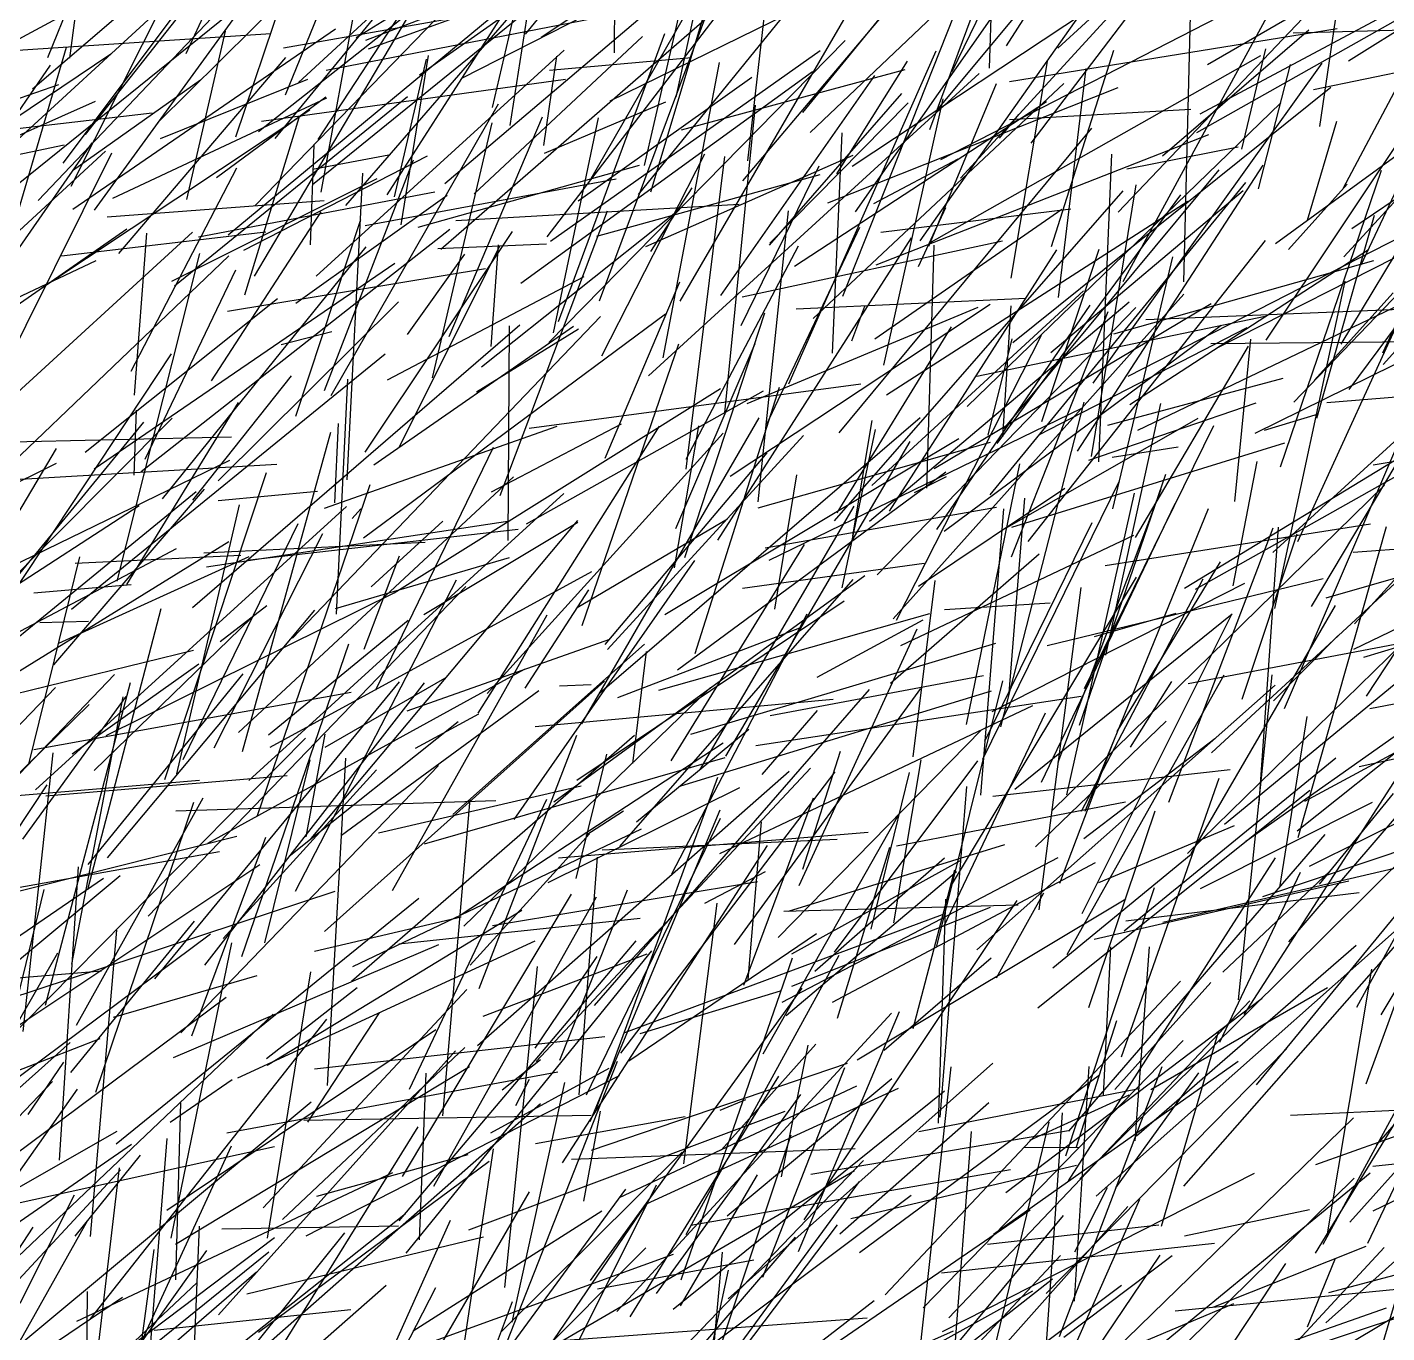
# Model space of a CAD drawing. Header units: metres. Extents: x 0 to 1019, y 0 to 619.
# Drawn here: x 171.8 to 253.4, y 483.9 to 562.3 of the extents above; entities that cross this region are included whole.
import ezdxf

# ---------------------------------------------------------------- set-up
doc = ezdxf.new("R2010")
doc.units = ezdxf.units.M

msp = doc.modelspace()

# ---------------------------------------------------------------- linework, layer by layer
at = {"color": 86}
for p, q in [((227.354, 559.64), (236.794, 579.263)), ((217.872, 547.955), (233.007, 557.835)), ((247.533, 548.952), (251.069, 552.88)), ((158.363, 539.972), (175.937, 548.29)), ((225.084, 534.369), (227.015, 535.326)), ((180.716, 489.231), (198.371, 499.896)), ((197.003, 476.174), (199.802, 494.962))]:
    msp.add_line(p, q, dxfattribs=at)
at = {"color": 2}
for p, q in [((173.035, 560.481), (180.304, 578.498)), ((241.3, 528.621), (260.029, 540.029)), ((210.503, 511.472), (218.636, 527.087)), ((208.178, 518.084), (208.983, 524.826)), ((192.9, 513.924), (205.072, 516.745)), ((189.204, 492.115), (198.285, 494.61))]:
    msp.add_line(p, q, dxfattribs=at)
at = {"color": 157}
for p, q in [((207.074, 560.756), (207.099, 575.734)), ((187.305, 558.236), (193.815, 574.243)), ((189.459, 552.403), (191.949, 566.002)), ((228.244, 539.531), (247.088, 557.761)), ((184.811, 548.924), (195.85, 554.579)), ((168.471, 523.404), (181.956, 534.42)), ((237.777, 508.639), (251.78, 510.352)), ((185.298, 480.181), (195.279, 496.273))]:
    msp.add_line(p, q, dxfattribs=at)
at = {"color": 177}
for p, q in [((189.284, 555.556), (202.083, 575.128)), ((245.622, 498.809), (254.653, 509.78))]:
    msp.add_line(p, q, dxfattribs=at)
at = {"color": 199}
for p, q in [((249.432, 556.337), (252.22, 575.284)), ((176.6, 550.92), (189.626, 551.901)), ((251.175, 540.543), (255.912, 546.92)), ((207.278, 522.054), (218.195, 526.237)), ((189.058, 499.754), (206.496, 501.707))]:
    msp.add_line(p, q, dxfattribs=at)
at = {"color": 236}
for p, q in [((181.354, 560.732), (187.796, 574.69)), ((251.423, 530.783), (266.98, 531.897)), ((194.568, 488.69), (209.311, 506.843)), ((200.92, 484.544), (204.094, 498.947))]:
    msp.add_line(p, q, dxfattribs=at)
at = {"color": 40}
for p, q in [((199.735, 557.487), (203.607, 573.977)), ((251.513, 526.473), (267.416, 544.132)), ((183.271, 533.875), (189.226, 534.439)), ((242.257, 510.591), (252.592, 515.763))]:
    msp.add_line(p, q, dxfattribs=at)
at = {"color": 186}
for p, q in [((179.625, 556.57), (196.742, 573.481)), ((181.389, 551.96), (183.717, 562.058)), ((232.547, 537.832), (245.066, 544.278)), ((175.436, 510.519), (179.854, 527.408)), ((232.668, 478.517), (233.972, 497.127))]:
    msp.add_line(p, q, dxfattribs=at)
at = {"color": 162}
for p, q in [((202.662, 561.697), (220.36, 573.533)), ((175.853, 551.327), (188.313, 568.493)), ((186.683, 555.616), (194.378, 565.01)), ((194.258, 550.442), (195.898, 560.61)), ((216.39, 549.344), (224.698, 557.758)), ((232.988, 486.262), (247.447, 500.972))]:
    msp.add_line(p, q, dxfattribs=at)
at = {"color": 14}
for p, q in [((215.075, 554.286), (217.241, 573.286)), ((166.686, 560.62), (186.429, 561.924)), ((240.353, 515.772), (246.616, 532.253)), ((211.37, 489.82), (220.566, 506.578))]:
    msp.add_line(p, q, dxfattribs=at)
at = {"color": 8}
for p, q in [((226.001, 556.169), (232.417, 573.41)), ((221.546, 551.223), (234.277, 569.388)), ((177.201, 529.042), (182.176, 548.706)), ((229.195, 518.354), (237.397, 535.074)), ((242.908, 518.742), (258.826, 533.421)), ((237.253, 520.01), (243.457, 530.207)), ((176.629, 512.43), (189.072, 527.298)), ((176.613, 478.922), (184.077, 495.144))]:
    msp.add_line(p, q, dxfattribs=at)
at = {"color": 93}
for p, q in [((230.603, 561.194), (238.551, 573.603)), ((216.216, 538.477), (221.81, 550.303)), ((191.999, 531.647), (210.126, 545.086)), ((181.177, 518.339), (188.07, 532.505)), ((215.989, 500.66), (224.235, 515.217)), ((239.988, 508.57), (254.514, 511.946))]:
    msp.add_line(p, q, dxfattribs=at)
at = {"color": 76}
msp.add_line((233.695, 561.049), (247.596, 573.793), dxfattribs=at)
at = {"color": 243}
for p, q in [((172.116, 558.611), (188.364, 572.514)), ((196.77, 496.933), (198.393, 515.95))]:
    msp.add_line(p, q, dxfattribs=at)
at = {"color": 191}
for p, q in [((174.356, 560.443), (176.013, 573.121)), ((221.78, 488.735), (236.194, 499.402))]:
    msp.add_line(p, q, dxfattribs=at)
at = {"color": 82}
for p, q in [((232.093, 555.335), (245.121, 572.501)), ((227.855, 553.245), (243.237, 570.031)), ((242.239, 557.106), (262.226, 567.801)), ((230.387, 532.117), (242.109, 538.837)), ((236.162, 510.948), (244.293, 514.379)), ((243.59, 505.555), (250.026, 511.626)), ((164.693, 480.012), (177.414, 493.699))]:
    msp.add_line(p, q, dxfattribs=at)
at = {"color": 189}
for p, q in [((208.861, 554), (212.984, 571.896)), ((210.101, 527.036), (227.738, 537.617))]:
    msp.add_line(p, q, dxfattribs=at)
at = {"color": 183}
for p, q in [((229.587, 559.851), (229.972, 571.546)), ((206.001, 549.751), (219.412, 553.455)), ((183.387, 525.42), (186.197, 527.584))]:
    msp.add_line(p, q, dxfattribs=at)
at = {"color": 47}
for p, q in [((173.963, 554.143), (186.735, 571.152)), ((190.284, 533.737), (190.492, 538.508)), ((204.496, 494.331), (221.518, 494.972))]:
    msp.add_line(p, q, dxfattribs=at)
at = {"color": 121}
for p, q in [((184.33, 555.713), (189.527, 571.157)), ((226.425, 532.153), (235.623, 545.611)), ((207.38, 513.115), (221.407, 529.14)), ((207.694, 501.937), (226.762, 509.035)), ((202.445, 482.571), (221.471, 493.654)), ((233.767, 475.791), (251.484, 493.199))]:
    msp.add_line(p, q, dxfattribs=at)
at = {"color": 195}
for p, q in [((185.486, 551.595), (204.043, 570.741)), ((209.574, 476.027), (220.458, 490.397))]:
    msp.add_line(p, q, dxfattribs=at)
at = {"color": 17}
for p, q in [((190.933, 551.591), (207.534, 570.757)), ((249.862, 489.73), (252.549, 505.744)), ((158.067, 494.521), (176.194, 501.586)), ((200.316, 498.49), (202.633, 500.325))]:
    msp.add_line(p, q, dxfattribs=at)
at = {"color": 65}
for p, q in [((201.733, 561.878), (209.058, 570.914)), ((182.08, 549.717), (196.281, 552.412)), ((244.317, 533.819), (245.283, 543.57)), ((180.19, 491.272), (196.346, 502.125))]:
    msp.add_line(p, q, dxfattribs=at)
at = {"color": 180}
for p, q in [((214.783, 553.083), (229.96, 571.068)), ((192.452, 528.71), (196.769, 532.642)), ((202.31, 500.999), (206.021, 506.506)), ((203.591, 483.426), (222.233, 484.804))]:
    msp.add_line(p, q, dxfattribs=at)
at = {"color": 117}
for p, q in [((218.371, 557.177), (230.065, 571.479)), ((174.544, 551.377), (190.315, 562.21)), ((230.767, 522.338), (231.704, 534.03)), ((182.472, 505.98), (195.668, 522.944)), ((234.046, 483.657), (240.553, 488.542))]:
    msp.add_line(p, q, dxfattribs=at)
at = {"color": 30}
for p, q in [((250.839, 552.65), (260.762, 571.372)), ((178.25, 540.202), (178.99, 549.935)), ((158.917, 520.87), (178.534, 533.577)), ((233.046, 525.179), (249.625, 529.192)), ((211.073, 487.099), (217.765, 506.424)), ((226.702, 487.521), (243.105, 489.292))]:
    msp.add_line(p, q, dxfattribs=at)
at = {"color": 184}
for p, q in [((191.557, 561.684), (205.245, 570.16)), ((163.277, 545.571), (173.206, 560.031)), ((238.011, 539.646), (252.351, 548.959)), ((168.209, 533.56), (183.912, 548.576)), ((200.689, 531.475), (200.773, 544.375))]:
    msp.add_line(p, q, dxfattribs=at)
at = {"color": 107}
for p, q in [((166.534, 559.025), (186.103, 569.604)), ((189.763, 559.725), (209.154, 563.478)), ((244.548, 503.896), (246.555, 523.414)), ((211.05, 516.748), (229.707, 522.454)), ((188.559, 513.683), (189.695, 519.845)), ((223.261, 500.875), (229.688, 506.422))]:
    msp.add_line(p, q, dxfattribs=at)
at = {"color": 1}
for p, q in [((196.888, 552.913), (216.1, 569.228)), ((214.671, 544.391), (219.365, 553.978)), ((243.422, 501.355), (248.27, 511.575)), ((213.424, 497.27), (214.961, 497.913))]:
    msp.add_line(p, q, dxfattribs=at)
at = {"color": 129}
for p, q in [((164.471, 549.357), (184.468, 567.704)), ((236.154, 536.203), (236.926, 554.683)), ((235.152, 509.095), (244.132, 527.051)), ((197.369, 515.041), (208.867, 525.251)), ((187.779, 481.883), (193.365, 486.773))]:
    msp.add_line(p, q, dxfattribs=at)
at = {"color": 36}
for p, q in [((174.436, 552.751), (181.858, 567.505)), ((195.36, 559.451), (204.054, 565.56)), ((164.16, 509.966), (177.036, 523.439)), ((172.201, 518.942), (191.254, 522.382))]:
    msp.add_line(p, q, dxfattribs=at)
at = {"color": 228}
for p, q in [((197.951, 559.271), (214.763, 567.842)), ((248.522, 515.826), (263.79, 524.079))]:
    msp.add_line(p, q, dxfattribs=at)
at = {"color": 130}
for p, q in [((208.508, 552.258), (221.421, 568.158)), ((163.175, 540.048), (177.784, 550.192)), ((199.687, 534.403), (207.491, 538.486)), ((248.676, 484.271), (250.362, 488.39)), ((239.098, 480.381), (253.427, 485.417))]:
    msp.add_line(p, q, dxfattribs=at)
at = {"color": 152}
for p, q in [((251.912, 548.042), (261.123, 567.661)), ((226.427, 507.129), (230.382, 523.066)), ((194.756, 498.545), (203.015, 515.956)), ((217.381, 502.958), (227.61, 511.6)), ((200.844, 475.235), (209.599, 492.794))]:
    msp.add_line(p, q, dxfattribs=at)
at = {"color": 132}
for p, q in [((185.457, 547.346), (197.265, 567.314)), ((233.361, 515.293), (253.301, 534.802)), ((172.201, 528.341), (178.051, 528.839)), ((226.885, 527.343), (233.24, 527.75)), ((241.265, 492.709), (254.286, 507.531))]:
    msp.add_line(p, q, dxfattribs=at)
at = {"color": 242}
for p, q in [((188.089, 558.985), (197.213, 567.376)), ((230.265, 520.302), (235.263, 539.79)), ((173.699, 525.319), (185.133, 530.515))]:
    msp.add_line(p, q, dxfattribs=at)
at = {"color": 122}
for p, q in [((192.14, 561.532), (206.898, 567.21)), ((238.965, 544.744), (256.825, 545.484)), ((186.171, 500.373), (191.607, 504.636))]:
    msp.add_line(p, q, dxfattribs=at)
at = {"color": 94}
for p, q in [((218.814, 555.985), (230.284, 566.86)), ((207.452, 479.112), (222.03, 494.263))]:
    msp.add_line(p, q, dxfattribs=at)
at = {"color": 234}
for p, q in [((237.305, 551.194), (252.332, 566.977)), ((187.925, 545.729), (197.013, 552.218)), ((238.331, 495.431), (239.194, 507.092)), ((239.301, 482.698), (252.439, 493.512))]:
    msp.add_line(p, q, dxfattribs=at)
at = {"color": 220}
for p, q in [((250.872, 548.522), (267.657, 566.801)), ((220.412, 553.505), (224.665, 560.26)), ((163.596, 555.332), (179.316, 557.154)), ((227.241, 510.682), (238.405, 529.278)), ((199.284, 480.993), (207.746, 492.527)), ((224.93, 479.963), (234.031, 490.956))]:
    msp.add_line(p, q, dxfattribs=at)
at = {"color": 176}
for p, q in [((170.745, 552.469), (187.375, 565.916)), ((219.889, 551.762), (237.305, 558.692)), ((206.658, 524.944), (218.411, 537.787)), ((174.474, 506.052), (177.575, 522.096))]:
    msp.add_line(p, q, dxfattribs=at)
at = {"color": 72}
for p, q in [((200.81, 556.398), (202.281, 565.916)), ((205.51, 552.941), (211.219, 562.857)), ((206.31, 542.568), (212.498, 554.69)), ((201.712, 522.625), (205.526, 528.512)), ((174.534, 479.924), (182.018, 486.928))]:
    msp.add_line(p, q, dxfattribs=at)
at = {"color": 104}
for p, q in [((210.771, 558.109), (212.553, 566.325)), ((172.896, 503.583), (178.002, 522.954)), ((181.695, 501.743), (186.126, 513.673)), ((185.692, 483.941), (199.544, 494.224))]:
    msp.add_line(p, q, dxfattribs=at)
at = {"color": 5}
for p, q in [((221.332, 553.967), (239.37, 565.886)), ((253.216, 542.049), (265.614, 555.773)), ((182.656, 513.319), (201.657, 523.763)), ((167.863, 490.955), (186.659, 495.097))]:
    msp.add_line(p, q, dxfattribs=at)
at = {"color": 13}
for p, q in [((242.685, 560.067), (253.009, 566.038)), ((235.549, 536.299), (245.603, 539.744))]:
    msp.add_line(p, q, dxfattribs=at)
at = {"color": 95}
for p, q in [((188.931, 552.855), (204.764, 565.701)), ((248.917, 527.517), (254.636, 537.085)), ((202.315, 520.318), (220.2, 521.953))]:
    msp.add_line(p, q, dxfattribs=at)
at = {"color": 159}
for p, q in [((192.294, 561.001), (204.57, 565.448)), ((233.727, 546.07), (235.4, 559.821))]:
    msp.add_line(p, q, dxfattribs=at)
at = {"color": 164}
for p, q in [((193.419, 552.233), (201.683, 565.133)), ((242.044, 555.977), (254.284, 562.894)), ((184.983, 486.253), (199.202, 489.67))]:
    msp.add_line(p, q, dxfattribs=at)
at = {"color": 140}
for p, q in [((203.028, 549.721), (215.296, 565.757)), ((246.092, 538.112), (249.349, 539.094)), ((233.712, 518.17), (239.9, 534.558)), ((206.336, 512.919), (220.441, 513.556))]:
    msp.add_line(p, q, dxfattribs=at)
at = {"color": 201}
for p, q in [((206.812, 557.88), (222.708, 565.682)), ((246.753, 549.306), (265.287, 562.817)), ((230.885, 547.225), (233.061, 560.245))]:
    msp.add_line(p, q, dxfattribs=at)
at = {"color": 116}
for p, q in [((220.785, 546.153), (228.457, 565.549)), ((213.457, 546.185), (222.697, 559.402)), ((183.821, 545.247), (199.323, 547.824)), ((210.749, 532.201), (215.521, 543.307)), ((174.676, 489.707), (178.611, 494.579))]:
    msp.add_line(p, q, dxfattribs=at)
at = {"color": 245}
for p, q in [((237.608, 547.043), (247.478, 565.182)), ((239.284, 498.511), (249.878, 504.641)), ((161.425, 479.53), (174.824, 498.545))]:
    msp.add_line(p, q, dxfattribs=at)
at = {"color": 77}
for p, q in [((251.144, 560.293), (258.709, 565.026)), ((225.321, 547.944), (226.959, 551.481))]:
    msp.add_line(p, q, dxfattribs=at)
at = {"color": 248}
for p, q in [((172.462, 551.907), (184.843, 564.922)), ((225.817, 534.627), (226.256, 549.216)), ((211.908, 524.695), (216.968, 540.682)), ((247.306, 521.4), (255.576, 540.728)), ((189.695, 519.068), (196.88, 523.207)), ((170.521, 503.908), (190.298, 510.429))]:
    msp.add_line(p, q, dxfattribs=at)
at = {"color": 128}
for p, q in [((175.312, 555.855), (182.155, 564.567)), ((232.564, 478.236), (238.607, 491.926))]:
    msp.add_line(p, q, dxfattribs=at)
at = {"color": 209}
msp.add_line((185.699, 556.04), (196.527, 564.616), dxfattribs=at)
at = {"color": 230}
for p, q in [((196.65, 548.98), (214.892, 564.862)), ((210.854, 523.727), (226.975, 535.614)), ((228.835, 506.911), (246.737, 522.806)), ((215.551, 519.171), (235.087, 522.139)), ((226.626, 496.866), (228.234, 516.72)), ((190.599, 472.792), (201.973, 492.365)), ((191.94, 481.872), (210.605, 488.635)), ((179.431, 484.064), (191.246, 485.304))]:
    msp.add_line(p, q, dxfattribs=at)
at = {"color": 103}
for p, q in [((206.173, 545.873), (212.995, 564.157)), ((187.737, 525.615), (206.223, 544.925)), ((225.326, 528.743), (234.112, 534.62)), ((229.297, 519.425), (235.751, 532.554)), ((253.108, 503.001), (263.667, 520.674))]:
    msp.add_line(p, q, dxfattribs=at)
at = {"color": 119}
for p, q in [((209.243, 552.412), (212.863, 564.486)), ((226.669, 554.36), (246.13, 564.356)), ((203.166, 559.726), (211.684, 560.49)), ((166.836, 520.872), (183.902, 531.426)), ((212.643, 478.012), (232.022, 491.295))]:
    msp.add_line(p, q, dxfattribs=at)
at = {"color": 61}
msp.add_line((225.431, 549.471), (235.884, 564.295), dxfattribs=at)
at = {"color": 168}
for p, q in [((183.872, 549.835), (200.83, 563.868)), ((194.134, 537.085), (200.2, 549.204)), ((170.993, 502.182), (185.769, 512.025)), ((160.88, 500.579), (176.383, 511.217)), ((188.603, 471.412), (197.213, 490.675))]:
    msp.add_line(p, q, dxfattribs=at)
at = {"color": 231}
for p, q in [((187.185, 561.056), (200.841, 563.463)), ((203.415, 543.959), (206.104, 556.855)), ((178.225, 535.401), (178.363, 539.302)), ((204.822, 527.468), (213.862, 532.79)), ((174.693, 530.126), (184.641, 530.596)), ((234.34, 493.033), (246.758, 512.432)), ((189.058, 506.822), (197.861, 508.884))]:
    msp.add_line(p, q, dxfattribs=at)
at = {"color": 237}
for p, q in [((211.006, 545.862), (221.262, 563.472)), ((229.066, 516.196), (230.453, 533.393))]:
    msp.add_line(p, q, dxfattribs=at)
at = {"color": 66}
for p, q in [((241.258, 547.005), (241.669, 563.813)), ((186.387, 519.065), (205.699, 529.627)), ((247.567, 507.386), (263.532, 525.986)), ((162.632, 475.733), (172.162, 490.249))]:
    msp.add_line(p, q, dxfattribs=at)
at = {"color": 238}
for p, q in [((226.495, 557.394), (231.428, 563.304)), ((162.32, 550.947), (176.816, 560.696))]:
    msp.add_line(p, q, dxfattribs=at)
at = {"color": 149}
for p, q in [((246.192, 543.512), (259.182, 562.959)), ((183.276, 535.067), (194.094, 545.81)), ((172.307, 516.513), (190.975, 533.533)), ((199.645, 495.914), (206.751, 499.809))]:
    msp.add_line(p, q, dxfattribs=at)
at = {"color": 208}
for p, q in [((198.635, 552.307), (208.751, 561.746)), ((198.783, 540.413), (204.904, 544.187)), ((189.827, 498.76), (190.927, 518.409)), ((252.626, 491.23), (257.779, 493.744))]:
    msp.add_line(p, q, dxfattribs=at)
at = {"color": 197}
for p, q in [((203.705, 544.638), (210.098, 561.918)), ((229.782, 516.135), (244.048, 517.734)), ((228.177, 483.086), (233.368, 487.148))]:
    msp.add_line(p, q, dxfattribs=at)
at = {"color": 41}
for p, q in [((230.783, 559.038), (250.472, 562.221)), ((188.821, 549.229), (189.036, 555.238)), ((222.639, 551.709), (227.709, 554.402)), ((224.011, 526.703), (232.706, 543.818)), ((232.7, 516.981), (240.729, 533.707))]:
    msp.add_line(p, q, dxfattribs=at)
at = {"color": 9}
for p, q in [((239.966, 554.586), (248.759, 562.152)), ((226.269, 535.797), (242.894, 545.713)), ((169.614, 526.294), (180.461, 542.681)), ((225.421, 482.899), (227.278, 499.884))]:
    msp.add_line(p, q, dxfattribs=at)
at = {"color": 202}
for p, q in [((247.829, 561.958), (262.548, 562.388)), ((190.376, 527.053), (191.047, 541.167))]:
    msp.add_line(p, q, dxfattribs=at)
at = {"color": 233}
for p, q in [((251.338, 550.218), (269.1, 562.276)), ((218.86, 493.429), (234.321, 496.06))]:
    msp.add_line(p, q, dxfattribs=at)
at = {"color": 169}
for p, q in [((170.112, 547.413), (174.171, 561.107)), ((219.237, 523.282), (225.601, 526.715)), ((221.642, 500.306), (237.765, 509.958))]:
    msp.add_line(p, q, dxfattribs=at)
at = {"color": 53}
msp.add_line((189.152, 547.359), (204.04, 560.932), dxfattribs=at)
at = {"color": 46}
msp.add_line((203.124, 543.377), (220.921, 561.503), dxfattribs=at)
at = {"color": 45}
for p, q in [((203.222, 549.449), (219.424, 560.902)), ((230.98, 543.381), (250.085, 558.709)), ((248.094, 531.417), (256.44, 549.672)), ((201.148, 497.561), (201.958, 499.145))]:
    msp.add_line(p, q, dxfattribs=at)
at = {"color": 98}
for p, q in [((233.306, 549.142), (237.044, 560.933)), ((214.019, 535.347), (229.632, 545.683)), ((249.853, 539.759), (259.529, 540.583)), ((168.173, 477.69), (175.436, 490.678))]:
    msp.add_line(p, q, dxfattribs=at)
at = {"color": 24}
for p, q in [((244.737, 554.97), (246.186, 561.01)), ((195.285, 550.295), (208.562, 554.029)), ((169.444, 535.052), (186.797, 536.058)), ((163.439, 509.242), (183.353, 512.812)), ((181.531, 475.5), (182.149, 490.313))]:
    msp.add_line(p, q, dxfattribs=at)
at = {"color": 216}
for p, q in [((177.3, 548.709), (187.335, 560.487)), ((220.151, 542.73), (220.745, 555.961)), ((177.78, 528.842), (184.484, 539.776)), ((224.011, 513.151), (237.761, 515.787))]:
    msp.add_line(p, q, dxfattribs=at)
at = {"color": 205}
for p, q in [((193.852, 552.125), (195.78, 560.374)), ((225.967, 549.339), (245.883, 560.607)), ((205.354, 513.782), (207.619, 515.253)), ((188.559, 489.727), (207.369, 499.363))]:
    msp.add_line(p, q, dxfattribs=at)
at = {"color": 78}
for p, q in [((202.819, 555.193), (203.613, 560.569)), ((172.688, 546.658), (188.774, 557.338)), ((249.077, 541.094), (253.831, 546.359)), ((163.194, 521.44), (180.517, 538.823)), ((244.209, 528.758), (245.655, 536.218)), ((175.826, 517.664), (185.279, 526.844)), ((237.52, 500.478), (243.386, 517.21)), ((232.019, 495.474), (237.973, 498.189)), ((162.628, 487.715), (177.211, 496.015)), ((231.652, 495.043), (234.963, 495.061))]:
    msp.add_line(p, q, dxfattribs=at)
at = {"color": 85}
for p, q in [((209.995, 542.45), (213.381, 560.178)), ((226.763, 483.982), (245.493, 493.495)), ((231.634, 482.35), (237.523, 486.772))]:
    msp.add_line(p, q, dxfattribs=at)
at = {"color": 16}
for p, q in [((217.535, 540.895), (226.381, 560.878)), ((159.947, 552.271), (174.017, 555.241)), ((201.95, 538.219), (221.851, 540.884)), ((175.915, 498.353), (181.808, 515.766))]:
    msp.add_line(p, q, dxfattribs=at)
at = {"color": 108}
for p, q in [((235.821, 540.929), (249.561, 560.143)), ((215.69, 533.449), (229.656, 537.378)), ((220.274, 506.771), (228.881, 518.251)), ((180.724, 515.242), (199.934, 515.864))]:
    msp.add_line(p, q, dxfattribs=at)
at = {"color": 246}
for p, q in [((249.047, 558.559), (258.461, 560.518)), ((222.835, 529.424), (238.376, 545.472)), ((205.394, 498.204), (213.437, 514.804))]:
    msp.add_line(p, q, dxfattribs=at)
at = {"color": 109}
for p, q in [((201.45, 546.939), (218.954, 559.645)), ((182.578, 529.902), (200.777, 532.662)), ((196.228, 492.71), (205.994, 510.097)), ((237.119, 498.518), (242.874, 504.937)), ((200.292, 483.991), (211.126, 494.748))]:
    msp.add_line(p, q, dxfattribs=at)
at = {"color": 229}
for p, q in [((204.878, 551.882), (215.312, 559.298)), ((222.786, 548.036), (242.766, 555.86)), ((203.42, 515.801), (222.101, 529.377)), ((249.783, 484.5), (265.82, 498.902))]:
    msp.add_line(p, q, dxfattribs=at)
at = {"color": 81}
for p, q in [((209.108, 541.377), (228.97, 559.519)), ((230.56, 492.341), (245.958, 504)), ((188.405, 496.678), (205.666, 496.981)), ((211.266, 476.55), (217.674, 495.807)), ((243.06, 485.475), (252.21, 489.122))]:
    msp.add_line(p, q, dxfattribs=at)
at = {"color": 101}
for p, q in [((211.083, 556.148), (224.53, 559.758)), ((221.376, 531.754), (222.542, 538.694)), ((172.568, 526.567), (175.486, 526.641)), ((225.347, 495.995), (238.565, 498.577))]:
    msp.add_line(p, q, dxfattribs=at)
at = {"color": 156}
for p, q in [((245.743, 552.604), (247.652, 560.061)), ((233.271, 542.763), (244.816, 552.502)), ((247.02, 510.644), (248.653, 520.908)), ((173.295, 475.817), (182.597, 488.853))]:
    msp.add_line(p, q, dxfattribs=at)
at = {"color": 170}
msp.add_line((157.835, 553.404), (173.7, 558.857), dxfattribs=at)
at = {"color": 124}
for p, q in [((174.526, 553.704), (182.215, 559.147)), ((221.32, 543.476), (222.098, 545.545)), ((192.036, 524.958), (194.152, 530.568)), ((161.869, 500.041), (172.994, 516.804))]:
    msp.add_line(p, q, dxfattribs=at)
at = {"color": 83}
for p, q in [((179.801, 555.615), (188.647, 559.183)), ((237.839, 553.797), (244.513, 555.116)), ((198.84, 501.157), (217.558, 517.624))]:
    msp.add_line(p, q, dxfattribs=at)
at = {"color": 193}
for p, q in [((185.874, 556.662), (204.122, 559.184)), ((236.569, 524.606), (239.876, 539.712)), ((238.054, 519.066), (240.527, 523.021)), ((200.477, 486.623), (202.45, 505.905))]:
    msp.add_line(p, q, dxfattribs=at)
at = {"color": 89}
for p, q in [((218.991, 544.812), (234.041, 558.925)), ((211.365, 536.37), (218.108, 549.184)), ((195.612, 527.033), (204.869, 532.593)), ((244.76, 521.948), (248.058, 531.877)), ((240.512, 477.705), (247.386, 488.071))]:
    msp.add_line(p, q, dxfattribs=at)
at = {"color": 115}
for p, q in [((225.945, 549.153), (230.011, 558.928)), ((191.283, 505.019), (208.276, 519.794)), ((211.016, 476.727), (227.431, 484.034))]:
    msp.add_line(p, q, dxfattribs=at)
at = {"color": 69}
msp.add_line((168.373, 554.525), (175.896, 557.852), dxfattribs=at)
at = {"color": 215}
for p, q in [((176.955, 552.037), (189.786, 558.053)), ((213.499, 494.891), (219.168, 501.245)), ((183.799, 495.913), (203.665, 499.575))]:
    msp.add_line(p, q, dxfattribs=at)
at = {"color": 7}
for p, q in [((180.64, 546.779), (194.631, 558.152)), ((223.406, 540.235), (241.5, 551.848)), ((253.199, 542.752), (254.835, 546.232)), ((230.932, 532.289), (247.314, 537.35)), ((191.314, 532.809), (191.833, 533.39))]:
    msp.add_line(p, q, dxfattribs=at)
at = {"color": 112}
for p, q in [((183.162, 553.28), (189.742, 558.122)), ((217.239, 509.226), (231.307, 509.598))]:
    msp.add_line(p, q, dxfattribs=at)
at = {"color": 145}
for p, q in [((190.065, 540.196), (200.101, 557.695)), ((188.944, 553.786), (193.514, 554.638)), ((162.31, 518.077), (173.558, 537)), ((233.385, 505.83), (241.703, 512.646)), ((180.38, 496.566), (184.116, 499.127)), ((237.164, 492.619), (242.154, 499.527))]:
    msp.add_line(p, q, dxfattribs=at)
at = {"color": 155}
for p, q in [((202.866, 554.733), (210.149, 557.829)), ((237.05, 543.886), (252.666, 548.3)), ((210.47, 518.246), (218.472, 531.233))]:
    msp.add_line(p, q, dxfattribs=at)
at = {"color": 244}
for p, q in [((216.386, 549.215), (224.332, 558.324)), ((208.955, 549.139), (221.401, 554.626)), ((175.831, 535.777), (193.875, 548.135)), ((236.948, 536.49), (240.916, 537.103)), ((169.9, 521.993), (181.785, 524.895)), ((249.617, 489.229), (258.813, 506.18))]:
    msp.add_line(p, q, dxfattribs=at)
at = {"color": 43}
for p, q in [((223.247, 542.012), (226.795, 557.993)), ((232.738, 538.637), (236.176, 548.979))]:
    msp.add_line(p, q, dxfattribs=at)
at = {"color": 87}
for p, q in [((184.87, 546.234), (188.127, 556.879)), ((180.58, 500.441), (196.524, 507.23))]:
    msp.add_line(p, q, dxfattribs=at)
at = {"color": 158}
for p, q in [((197.145, 543.726), (202.749, 556.912)), ((195.363, 489.494), (195.769, 499.507))]:
    msp.add_line(p, q, dxfattribs=at)
at = {"color": 218}
for p, q in [((213.694, 539.157), (215.543, 557.615)), ((247.058, 535.916), (253.121, 553.727)), ((235.282, 522.597), (243.057, 538.38))]:
    msp.add_line(p, q, dxfattribs=at)
at = {"color": 250}
msp.add_line((230.19, 555.637), (231.341, 557.052), dxfattribs=at)
at = {"color": 49}
for p, q in [((230.787, 556.756), (241.684, 557.379)), ((166.636, 542.342), (175.711, 555.359)), ((245.532, 537.93), (263.267, 546.672)), ((174.776, 484.603), (193.765, 493.529))]:
    msp.add_line(p, q, dxfattribs=at)
at = {"color": 198}
for p, q in [((196.14, 541.254), (199.732, 556.558)), ((247.855, 539.784), (259.973, 552.423)), ((223.053, 550.005), (234.481, 551.404)), ((211.036, 485.531), (215.654, 493.399))]:
    msp.add_line(p, q, dxfattribs=at)
at = {"color": 154}
for p, q in [((220.552, 537.945), (235.735, 556.248)), ((236.698, 538.416), (247.212, 541.223))]:
    msp.add_line(p, q, dxfattribs=at)
at = {"color": 18}
for p, q in [((248.687, 550.718), (250.448, 556.654)), ((249.234, 538.833), (252.703, 551.012)), ((228.214, 520.437), (231.408, 536.096)), ((251.472, 524.963), (270.191, 533.969)), ((224.999, 518.489), (226.321, 529.081)), ((197.862, 509.017), (213.585, 519.333)), ((184.442, 499.212), (202.296, 507.448)), ((188.66, 496.549), (192.959, 503.116))]:
    msp.add_line(p, q, dxfattribs=at)
at = {"color": 126}
for p, q in [((160.914, 540.528), (176.5, 554.859)), ((162.571, 515.452), (182.144, 517.095))]:
    msp.add_line(p, q, dxfattribs=at)
at = {"color": 106}
for p, q in [((167.789, 536.497), (176.883, 554.756)), ((212.208, 517.724), (221.462, 533.553))]:
    msp.add_line(p, q, dxfattribs=at)
at = {"color": 188}
for p, q in [((211.371, 535.759), (213.696, 554.54)), ((229.621, 534.224), (244.974, 552.972)), ((222.523, 534.789), (235.231, 546.472)), ((230.383, 537.701), (230.898, 545.565)), ((194.109, 507.27), (208.62, 508.81))]:
    msp.add_line(p, q, dxfattribs=at)
at = {"color": 26}
msp.add_line((178.054, 541.655), (184.391, 553.852), dxfattribs=at)
at = {"color": 79}
for p, q in [((189.658, 540.481), (195.004, 554.349)), ((194.647, 543.86), (198.078, 548.668)), ((235.886, 525.728), (240.792, 527.117)), ((223.85, 508.52), (225.493, 518.321)), ((252.302, 489.292), (259.914, 505.339))]:
    msp.add_line(p, q, dxfattribs=at)
at = {"color": 54}
for p, q in [((230.477, 538.203), (243.376, 553.737)), ((186.235, 489.594), (188.834, 505.589))]:
    msp.add_line(p, q, dxfattribs=at)
at = {"color": 57}
for p, q in [((234.877, 536.838), (246.028, 554.028)), ((246.718, 527.398), (250.945, 547.059)), ((217.135, 503.764), (233.703, 512.452)), ((240.729, 485.225), (258.918, 487.019))]:
    msp.add_line(p, q, dxfattribs=at)
at = {"color": 142}
for p, q in [((180.479, 547.064), (192.823, 553.227)), ((250.705, 543.273), (255.921, 551.938)), ((179.924, 533.978), (192.152, 549.106)), ((242.887, 543.312), (262.311, 543.494)), ((235.117, 515.239), (242.427, 529.185)), ((202.369, 500.2), (218.845, 517.804)), ((167.046, 509.356), (184.389, 513.725)), ((249.182, 494.025), (266.843, 500.322))]:
    msp.add_line(p, q, dxfattribs=at)
at = {"color": 249}
for p, q in [((191.013, 535.117), (191.96, 553.532)), ((184.5, 519.945), (201.009, 535.298)), ((217.088, 493.269), (218.706, 501.187))]:
    msp.add_line(p, q, dxfattribs=at)
at = {"color": 99}
for p, q in [((192.089, 550.399), (207.165, 553.206)), ((195.657, 513.27), (213.707, 518.46)), ((222.473, 508.151), (224.775, 517.543)), ((215.099, 505.128), (215.895, 514.591)), ((217.521, 509.233), (230.5, 513.222)), ((158.572, 504.18), (176.262, 505.636))]:
    msp.add_line(p, q, dxfattribs=at)
at = {"color": 253}
for p, q in [((235.703, 536.525), (238.39, 552.839)), ((228.865, 478.74), (233.175, 496.553)), ((217.517, 478.29), (232.186, 486.436))]:
    msp.add_line(p, q, dxfattribs=at)
at = {"color": 67}
for p, q in [((209.258, 548.845), (211.734, 552.663)), ((215.689, 533.795), (217.518, 551.283)), ((198.321, 490.102), (217.322, 497.213))]:
    msp.add_line(p, q, dxfattribs=at)
at = {"color": 138}
for p, q in [((220.276, 532.661), (237.604, 552.472)), ((204.775, 511.191), (206.604, 518.659)), ((175.597, 489.7), (177.184, 508.092)), ((163.644, 488.931), (173.331, 498.995)), ((174.809, 469.91), (190.877, 489.908))]:
    msp.add_line(p, q, dxfattribs=at)
at = {"color": 35}
for p, q in [((230.055, 537.316), (241.084, 552.242)), ((224.266, 525.183), (238.258, 531.804)), ((214.269, 507.221), (225.464, 522.603))]:
    msp.add_line(p, q, dxfattribs=at)
at = {"color": 31}
for p, q in [((182.868, 541.077), (189.453, 551.217)), ((241.953, 528.556), (255.112, 535.964)), ((249.154, 488.692), (257.923, 503.018))]:
    msp.add_line(p, q, dxfattribs=at)
at = {"color": 15}
for p, q in [((197.536, 550.698), (214.552, 551.678)), ((226.85, 508.315), (232.959, 521.139)), ((234.701, 485.8), (235.563, 499.894))]:
    msp.add_line(p, q, dxfattribs=at)
at = {"color": 153}
for p, q in [((199.089, 541.917), (210.65, 551.117)), ((241.702, 512.679), (250.367, 527.585))]:
    msp.add_line(p, q, dxfattribs=at)
at = {"color": 118}
for p, q in [((200.197, 534.179), (206.648, 551.283)), ((202.329, 495.284), (211.316, 496.894))]:
    msp.add_line(p, q, dxfattribs=at)
at = {"color": 74}
for p, q in [((222.702, 543.596), (233.932, 551.381)), ((235.555, 503.437), (239.544, 515.246)), ((249.96, 486.334), (268.894, 491.334)), ((159.175, 473.646), (177.518, 486.048))]:
    msp.add_line(p, q, dxfattribs=at)
at = {"color": 102}
for p, q in [((237.912, 541.348), (257.65, 551.457)), ((203.945, 494.116), (216.264, 513.17)), ((251.229, 490.551), (255.974, 495.866))]:
    msp.add_line(p, q, dxfattribs=at)
at = {"color": 75}
msp.add_line((187.935, 538.955), (191.845, 550.752), dxfattribs=at)
at = {"color": 80}
msp.add_line((166.756, 536.3), (181.735, 549.988), dxfattribs=at)
at = {"color": 151}
for p, q in [((173.871, 548.567), (186.124, 550.007)), ((216.356, 530.303), (235.126, 539.428))]:
    msp.add_line(p, q, dxfattribs=at)
at = {"color": 241}
for p, q in [((178.652, 535.623), (197.186, 550.172)), ((231.114, 516.554), (244.16, 527.089))]:
    msp.add_line(p, q, dxfattribs=at)
at = {"color": 221}
for p, q in [((192.103, 536.78), (200.953, 550.045)), ((181.735, 527.458), (201.381, 544.433)), ((234.988, 520.386), (240.178, 535.457)), ((166.725, 472.992), (186.321, 488.765))]:
    msp.add_line(p, q, dxfattribs=at)
at = {"color": 105}
for p, q in [((213.269, 531.509), (224.913, 549.652)), ((178.879, 536.375), (184.322, 547.736))]:
    msp.add_line(p, q, dxfattribs=at)
at = {"color": 27}
for p, q in [((214.742, 546.111), (230.377, 549.476)), ((223.636, 522.912), (232.576, 530.692)), ((201.05, 514.722), (211.9, 530.278))]:
    msp.add_line(p, q, dxfattribs=at)
at = {"color": 167}
for p, q in [((231.917, 531.423), (246.152, 549.486)), ((236.433, 498.153), (236.863, 507.077)), ((192.496, 472.544), (208.953, 489.004))]:
    msp.add_line(p, q, dxfattribs=at)
at = {"color": 206}
for p, q in [((243.262, 543.042), (257.115, 550.09)), ((232.57, 509.304), (235.094, 528.668)), ((213.402, 512.691), (232.192, 521.577)), ((208.102, 474.365), (221.776, 493.002))]:
    msp.add_line(p, q, dxfattribs=at)
at = {"color": 141}
for p, q in [((196.453, 549.023), (202.981, 549.288)), ((171.543, 513.543), (177.738, 522.11))]:
    msp.add_line(p, q, dxfattribs=at)
at = {"color": 62}
for p, q in [((199.67, 543.132), (200.103, 549.233)), ((198.013, 508.326), (212.84, 522.648))]:
    msp.add_line(p, q, dxfattribs=at)
at = {"color": 123}
for p, q in [((223.584, 533.254), (233.633, 548.933)), ((229.516, 537.809), (230.942, 543.589)), ((184.733, 518.804), (190.044, 537.991)), ((187.915, 510.42), (197.59, 529.113))]:
    msp.add_line(p, q, dxfattribs=at)
at = {"color": 127}
for p, q in [((236.989, 533.38), (240.586, 548.52)), ((246.595, 530.769), (263.968, 546.588)), ((180.44, 489.596), (184.095, 507.332)), ((170.145, 482.216), (188.846, 497.781))]:
    msp.add_line(p, q, dxfattribs=at)
at = {"color": 96}
msp.add_line((193.434, 541.133), (205.242, 547.334), dxfattribs=at)
at = {"color": 21}
for p, q in [((206.505, 536.426), (210.983, 547.021)), ((175.2, 475.693), (177.355, 493.808))]:
    msp.add_line(p, q, dxfattribs=at)
at = {"color": 56}
for p, q in [((238.493, 538.111), (257.099, 547.023)), ((189.65, 533.426), (203.634, 538.352)), ((235.868, 507.536), (251.165, 511.048)), ((226.735, 478.947), (237.885, 491.504))]:
    msp.add_line(p, q, dxfattribs=at)
at = {"color": 42}
msp.add_line((223.798, 526.785), (241.253, 546.275), dxfattribs=at)
at = {"color": 52}
for p, q in [((175.284, 536.796), (186.823, 546.008)), ((186.292, 519.811), (194.671, 526.699))]:
    msp.add_line(p, q, dxfattribs=at)
at = {"color": 111}
for p, q in [((215.037, 539.714), (228.897, 545.501)), ((183.294, 484.991), (197.525, 500.833))]:
    msp.add_line(p, q, dxfattribs=at)
at = {"color": 6}
for p, q in [((217.975, 545.398), (231.78, 546.038)), ((248.12, 513.654), (253.417, 532.316)), ((232.352, 513.093), (240.196, 520.635))]:
    msp.add_line(p, q, dxfattribs=at)
at = {"color": 178}
for p, q in [((222.376, 532.653), (237.981, 545.817)), ((194.972, 484.021), (206.301, 491.236))]:
    msp.add_line(p, q, dxfattribs=at)
at = {"color": 55}
for p, q in [((211.293, 530.459), (216.093, 545.153)), ((218.375, 511.751), (220.638, 518.837))]:
    msp.add_line(p, q, dxfattribs=at)
at = {"color": 223}
for p, q in [((228.834, 541.345), (246.14, 544.962)), ((190.314, 527.408), (200.762, 530.472))]:
    msp.add_line(p, q, dxfattribs=at)
at = {"color": 204}
for p, q in [((230.905, 530.494), (236.717, 545.241)), ((227.109, 477.592), (228.513, 495.998))]:
    msp.add_line(p, q, dxfattribs=at)
at = {"color": 175}
for p, q in [((187.048, 543.242), (190.099, 544.04)), ((174.462, 527.369), (193.291, 542.694)), ((187.531, 512.525), (197.69, 520.618))]:
    msp.add_line(p, q, dxfattribs=at)
at = {"color": 90}
for p, q in [((192.619, 536.029), (204.613, 544.356)), ((235.326, 515.238), (242.737, 533.406)), ((203.763, 522.75), (205.677, 522.829)), ((217.716, 506.675), (227.847, 512.273)), ((212.666, 481.908), (213.918, 487.675))]:
    msp.add_line(p, q, dxfattribs=at)
at = {"color": 144}
for p, q in [((220.441, 533.147), (227.297, 544.312)), ((165.368, 492.338), (173.65, 506.726)), ((161.815, 490.104), (174.382, 501.338))]:
    msp.add_line(p, q, dxfattribs=at)
at = {"color": 19}
for p, q in [((226.869, 532.037), (243.49, 544.419)), ((170.716, 528.712), (178.81, 538.587)), ((172.919, 516.146), (187.423, 517.371)), ((249.395, 510.854), (253.849, 516.287))]:
    msp.add_line(p, q, dxfattribs=at)
at = {"color": 29}
for p, q in [((205.136, 526.384), (210.927, 543.283)), ((252.634, 536.025), (258.022, 536.959))]:
    msp.add_line(p, q, dxfattribs=at)
at = {"color": 20}
msp.add_line((238.361, 531.67), (245.13, 543.158), dxfattribs=at)
at = {"color": 251}
for p, q in [((181.74, 533.899), (187.668, 541.367)), ((206.041, 486.549), (215.43, 488.296))]:
    msp.add_line(p, q, dxfattribs=at)
at = {"color": 161}
for p, q in [((193.839, 528.338), (213.427, 540.601)), ((183.572, 507.578), (192.779, 517.721)), ((177.86, 477.282), (179.434, 488.915))]:
    msp.add_line(p, q, dxfattribs=at)
at = {"color": 23}
for p, q in [((201.791, 532.484), (216.009, 540.46)), ((205.873, 503.56), (222.374, 522.536))]:
    msp.add_line(p, q, dxfattribs=at)
at = {"color": 225}
for p, q in [((205.101, 520.47), (215.749, 538.841)), ((158.008, 504.504), (175.519, 521.634))]:
    msp.add_line(p, q, dxfattribs=at)
at = {"color": 50}
for p, q in [((206.19, 522.33), (225.423, 538.874)), ((192.735, 522.511), (199.794, 537.079))]:
    msp.add_line(p, q, dxfattribs=at)
at = {"color": 39}
for p, q in [((198.887, 521.124), (209.771, 538.355)), ((210.673, 529.849), (212.135, 538.365)), ((162.662, 530.722), (173.563, 536.125)), ((171.552, 502.004), (173.355, 518.739)), ((211.645, 490.372), (230.855, 493.714))]:
    msp.add_line(p, q, dxfattribs=at)
at = {"color": 214}
for p, q in [((220.733, 528.645), (222.751, 538.148)), ((235.019, 493.159), (254.974, 512.956)), ((185.97, 491.42), (198.212, 504.532))]:
    msp.add_line(p, q, dxfattribs=at)
at = {"color": 252}
for p, q in [((164.529, 537.279), (184.08, 537.698)), ((216.698, 527.366), (218.008, 535.427)), ((211.653, 519.855), (229.965, 525.313)), ((211.797, 469.394), (213.548, 488.743))]:
    msp.add_line(p, q, dxfattribs=at)
at = {"color": 33}
for p, q in [((199.415, 522.298), (213.595, 537.929)), ((215.946, 517.441), (219.26, 521.273)), ((219.101, 505.618), (226.892, 512.436)), ((207.925, 500.239), (219.204, 507.88))]:
    msp.add_line(p, q, dxfattribs=at)
at = {"color": 97}
for p, q in [((213.748, 518.529), (224.817, 537.427)), ((229.747, 521.221), (244.928, 528.931)), ((182.788, 480.208), (202.632, 497.677))]:
    msp.add_line(p, q, dxfattribs=at)
at = {"color": 44}
for p, q in [((206.513, 525.241), (216.231, 536.744)), ((198.942, 504.58), (204.798, 519.794)), ((213.886, 485.946), (229.778, 500.1)), ((242.26, 477.938), (255.182, 485.657))]:
    msp.add_line(p, q, dxfattribs=at)
at = {"color": 70}
for p, q in [((166.391, 527.751), (183.964, 536.31)), ((207.36, 492.029), (221.616, 498.734))]:
    msp.add_line(p, q, dxfattribs=at)
at = {"color": 203}
for p, q in [((180.063, 517.126), (186.172, 535.564)), ((216.108, 531.037), (230.005, 533.487)), ((174.504, 518.67), (182.102, 524.082))]:
    msp.add_line(p, q, dxfattribs=at)
at = {"color": 235}
msp.add_line((185.611, 514.916), (192.401, 534.836), dxfattribs=at)
at = {"color": 239}
for p, q in [((173.407, 524.012), (182.457, 534.575)), ((175.47, 512.036), (184.78, 523.472)), ((216.887, 507.642), (229.109, 520.12))]:
    msp.add_line(p, q, dxfattribs=at)
at = {"color": 3}
msp.add_line((185.117, 517.077), (204.03, 534.299), dxfattribs=at)
at = {"color": 217}
msp.add_line((234.229, 516.208), (238.286, 534.315), dxfattribs=at)
at = {"color": 143}
msp.add_line((180.782, 517.482), (184.547, 533.63), dxfattribs=at)
at = {"color": 71}
for p, q in [((188.863, 513.597), (204.874, 532.68)), ((179.464, 505.167), (194.152, 522.994)), ((244.87, 503.03), (257.154, 522.063)), ((186.065, 507.319), (188.794, 518.322)), ((194.332, 493.291), (204.489, 510.246))]:
    msp.add_line(p, q, dxfattribs=at)
at = {"color": 28}
for p, q in [((236.541, 529.976), (252.472, 532.492)), ((184.987, 530.306), (201.277, 532.16)), ((187.126, 490.717), (198.08, 501.048))]:
    msp.add_line(p, q, dxfattribs=at)
at = {"color": 10}
for p, q in [((183.035, 519.033), (189.546, 531.907)), ((176.549, 519.784), (193.919, 528.376))]:
    msp.add_line(p, q, dxfattribs=at)
at = {"color": 125}
for p, q in [((245.786, 515.717), (246.94, 532.289)), ((252.07, 524.486), (269.199, 529.673)), ((238.424, 495.741), (251.596, 507.192)), ((207.207, 485.192), (223.707, 503.094))]:
    msp.add_line(p, q, dxfattribs=at)
at = {"color": 227}
for p, q in [((164.407, 522.365), (180.761, 531.004)), ((179.076, 508.919), (198.144, 528.724)), ((252.433, 521.395), (265.762, 523.954)), ((186.211, 499.989), (201.511, 509.285))]:
    msp.add_line(p, q, dxfattribs=at)
at = {"color": 247}
for p, q in [((182.403, 530.75), (195.705, 531.376)), ((229.489, 473.264), (239.836, 488.563))]:
    msp.add_line(p, q, dxfattribs=at)
at = {"color": 48}
for p, q in [((252.231, 522.146), (257.929, 530.813)), ((248.162, 465.994), (253.943, 485.777))]:
    msp.add_line(p, q, dxfattribs=at)
at = {"color": 212}
for p, q in [((171.928, 518.138), (174.967, 530.495)), ((177.326, 482.589), (186.658, 489.632)), ((195.29, 470.65), (200.941, 485.794))]:
    msp.add_line(p, q, dxfattribs=at)
at = {"color": 88}
for p, q in [((214.752, 528.626), (225.664, 530.125)), ((181.02, 501.929), (196.509, 517.978)), ((252.601, 493.912), (266.901, 495.472))]:
    msp.add_line(p, q, dxfattribs=at)
at = {"color": 148}
msp.add_line((249.803, 528.032), (258.234, 530.461), dxfattribs=at)
at = {"color": 64}
for p, q in [((204.799, 517.086), (220.858, 527.868)), ((212.487, 509.702), (216.136, 511.615)), ((225.603, 485.417), (241.225, 501.461))]:
    msp.add_line(p, q, dxfattribs=at)
at = {"color": 34}
for p, q in [((241.48, 512.697), (257.243, 528.088)), ((246.009, 510.113), (263.923, 516.127)), ((205.221, 491.824), (206.22, 497.22))]:
    msp.add_line(p, q, dxfattribs=at)
at = {"color": 213}
for p, q in [((193.744, 510.473), (203.016, 527.018)), ((169.894, 487.193), (186.569, 503.036)), ((234.812, 495.084), (237.23, 502.668))]:
    msp.add_line(p, q, dxfattribs=at)
at = {"color": 135}
for p, q in [((209.735, 522.5), (226.002, 527.094)), ((204.954, 498.208), (206.04, 512.479))]:
    msp.add_line(p, q, dxfattribs=at)
at = {"color": 254}
for p, q in [((243.705, 514.443), (258.999, 527.049)), ((205.636, 487.055), (218.342, 504.595)), ((234.212, 480.049), (251.448, 496.812))]:
    msp.add_line(p, q, dxfattribs=at)
at = {"color": 163}
for p, q in [((218.167, 510.771), (225.246, 526.178)), ((251.778, 517.918), (265.827, 520.962)), ((209.596, 486.271), (218.268, 498.213)), ((178.459, 478.35), (194.525, 491.069))]:
    msp.add_line(p, q, dxfattribs=at)
at = {"color": 22}
for p, q in [((184.691, 506.508), (191.107, 525.282)), ((177.14, 495.252), (195.317, 510.017))]:
    msp.add_line(p, q, dxfattribs=at)
at = {"color": 114}
msp.add_line((194.619, 521.265), (206.786, 525.555), dxfattribs=at)
at = {"color": 240}
msp.add_line((241.51, 522.898), (255.207, 525.5), dxfattribs=at)
at = {"color": 232}
for p, q in [((246.633, 521.862), (250.495, 525.755)), ((208.39, 514.584), (215.144, 520.155))]:
    msp.add_line(p, q, dxfattribs=at)
at = {"color": 4}
for p, q in [((216.422, 520.985), (229.218, 523.379)), ((248.796, 511.92), (257.568, 516.286)), ((199.744, 508.366), (215.663, 511.002)), ((247.657, 496.984), (261.402, 497.637))]:
    msp.add_line(p, q, dxfattribs=at)
at = {"color": 100}
for p, q in [((234.26, 506.619), (243.687, 523.412)), ((176.977, 502.857), (185.611, 505.357)), ((239.925, 490.316), (243.331, 501.976)), ((229.818, 489.841), (244.519, 500.223))]:
    msp.add_line(p, q, dxfattribs=at)
at = {"color": 187}
for p, q in [((161.385, 510.123), (173.498, 522.647)), ((203.094, 510.953), (214.591, 516.659)), ((174.429, 499.534), (181.856, 508.633)), ((208.466, 474.887), (222.667, 485.86))]:
    msp.add_line(p, q, dxfattribs=at)
at = {"color": 146}
for p, q in [((189.657, 508.011), (206.471, 523.034)), ((235.989, 492.114), (255.133, 509.083))]:
    msp.add_line(p, q, dxfattribs=at)
at = {"color": 194}
for p, q in [((244.972, 513.424), (258.868, 523.246)), ((208.985, 491.664), (224.117, 498.597)), ((162.828, 484.71), (178.059, 495.23)), ((234.72, 488.782), (236.678, 492.642)), ((242.047, 476.919), (253.295, 489.024))]:
    msp.add_line(p, q, dxfattribs=at)
at = {"color": 174}
for p, q in [((190.668, 513.785), (202.529, 522.482)), ((237.681, 508.042), (250.379, 518.439)), ((203.795, 500.289), (207.851, 510.514)), ((231.306, 480.224), (244.259, 485.665))]:
    msp.add_line(p, q, dxfattribs=at)
at = {"color": 58}
for p, q in [((248.055, 514.045), (258.458, 522.333)), ((214.833, 504.779), (219.018, 516.03))]:
    msp.add_line(p, q, dxfattribs=at)
at = {"color": 12}
for p, q in [((195.127, 519.014), (198.924, 521.076)), ((206.032, 478.049), (224.891, 492.179))]:
    msp.add_line(p, q, dxfattribs=at)
at = {"color": 120}
for p, q in [((169.054, 499.923), (188.524, 519.614)), ((208.007, 484.87), (216.939, 499.311))]:
    msp.add_line(p, q, dxfattribs=at)
at = {"color": 59}
for p, q in [((233.808, 510.901), (237.043, 519.423)), ((205.603, 496.607), (213.419, 515.321)), ((171.198, 503.862), (172.829, 510.537))]:
    msp.add_line(p, q, dxfattribs=at)
at = {"color": 150}
for p, q in [((235.247, 513.592), (243.12, 519.585)), ((207.453, 500.7), (220.326, 517.598)), ((230.012, 505.225), (232.859, 510.319)), ((223.329, 486.191), (241.064, 505.033)), ((220.596, 489.85), (229.548, 497.742))]:
    msp.add_line(p, q, dxfattribs=at)
at = {"color": 37}
for p, q in [((205.975, 497.336), (213.279, 517.267)), ((211.237, 494.05), (213.231, 509.714))]:
    msp.add_line(p, q, dxfattribs=at)
at = {"color": 211}
for p, q in [((174.763, 502.373), (182.379, 516.034)), ((171.87, 497.017), (173.994, 500.155))]:
    msp.add_line(p, q, dxfattribs=at)
at = {"color": 210}
for p, q in [((232.498, 503.414), (248.822, 516.489)), ((227.139, 484.818), (245.221, 503.834))]:
    msp.add_line(p, q, dxfattribs=at)
at = {"color": 185}
for p, q in [((252.199, 498.861), (258.727, 516.769)), ((171.39, 485.684), (174.646, 492.201))]:
    msp.add_line(p, q, dxfattribs=at)
at = {"color": 73}
for p, q in [((191.352, 505.9), (208.697, 514.175)), ((173.747, 494.284), (174.879, 511.89)), ((229.474, 489.227), (239.748, 490.401))]:
    msp.add_line(p, q, dxfattribs=at)
at = {"color": 200}
for p, q in [((198.408, 505.975), (205.559, 513.87)), ((215.971, 487.253), (220.901, 499.848)), ((213.839, 490.925), (223.731, 499.188))]:
    msp.add_line(p, q, dxfattribs=at)
at = {"color": 68}
msp.add_line((203.712, 512.439), (222.309, 513.973), dxfattribs=at)
at = {"color": 226}
for p, q in [((234.348, 496.018), (249.737, 513.839)), ((205.685, 494.87), (221.068, 500.097))]:
    msp.add_line(p, q, dxfattribs=at)
at = {"color": 110}
msp.add_line((220.456, 502.81), (223.608, 513.072), dxfattribs=at)
at = {"color": 147}
for p, q in [((220.151, 503.771), (235.943, 512.149)), ((200.112, 482.094), (207.244, 500.223)), ((201.645, 480.878), (208.924, 491.578))]:
    msp.add_line(p, q, dxfattribs=at)
at = {"color": 192}
for p, q in [((163.394, 499.692), (177.379, 511.377)), ((218.468, 490.697), (231.241, 509.869))]:
    msp.add_line(p, q, dxfattribs=at)
at = {"color": 139}
for p, q in [((225, 502.185), (227.508, 511.7)), ((217.715, 504.718), (229.651, 509.46))]:
    msp.add_line(p, q, dxfattribs=at)
at = {"color": 172}
for p, q in [((234.179, 494.54), (239.504, 510.646)), ((175.251, 468.399), (175.417, 486.396))]:
    msp.add_line(p, q, dxfattribs=at)
at = {"color": 60}
msp.add_line((251.641, 503.458), (255.689, 510.874), dxfattribs=at)
at = {"color": 173}
for p, q in [((226.517, 496.488), (226.974, 509.947)), ((199.176, 502.93), (209.04, 506.669)), ((174.548, 478.03), (185.564, 487.568)), ((239.846, 480.102), (256.414, 485.61))]:
    msp.add_line(p, q, dxfattribs=at)
at = {"color": 207}
msp.add_line((170.463, 498.666), (182.814, 507.862), dxfattribs=at)
at = {"color": 134}
msp.add_line((194.136, 490.628), (208.368, 507.447), dxfattribs=at)
at = {"color": 179}
msp.add_line((169.251, 493.262), (183.758, 504.056), dxfattribs=at)
at = {"color": 181}
msp.add_line((208.601, 501.883), (217.028, 504.447), dxfattribs=at)
at = {"color": 165}
for p, q in [((218.112, 488.791), (224.188, 503.194)), ((210.59, 485.324), (226.885, 498.432))]:
    msp.add_line(p, q, dxfattribs=at)
at = {"color": 224}
msp.add_line((175.601, 484.748), (189.798, 502.733), dxfattribs=at)
at = {"color": 160}
msp.add_line((233.788, 483.697), (239.957, 499.896), dxfattribs=at)
at = {"color": 182}
msp.add_line((252.83, 495.18), (255.893, 498.71), dxfattribs=at)
at = {"color": 255}
msp.add_line((180.731, 487.097), (181.028, 497.726), dxfattribs=at)
at = {"color": 92}
for p, q in [((178.687, 476.521), (180.204, 495.576)), ((183.491, 490.151), (194.106, 490.335))]:
    msp.add_line(p, q, dxfattribs=at)
at = {"color": 166}
msp.add_line((221.257, 490.771), (234.817, 493.983), dxfattribs=at)
at = {"color": 136}
msp.add_line((241.289, 489.737), (248.799, 491.309), dxfattribs=at)
at = {"color": 171}
msp.add_line((200.813, 469.745), (217.928, 489.658), dxfattribs=at)
at = {"color": 222}
msp.add_line((216.224, 469.683), (233.845, 488.555), dxfattribs=at)
at = {"color": 133}
msp.add_line((186.984, 468.472), (196.346, 486.634), dxfattribs=at)

doc.saveas('drawing.dxf')
